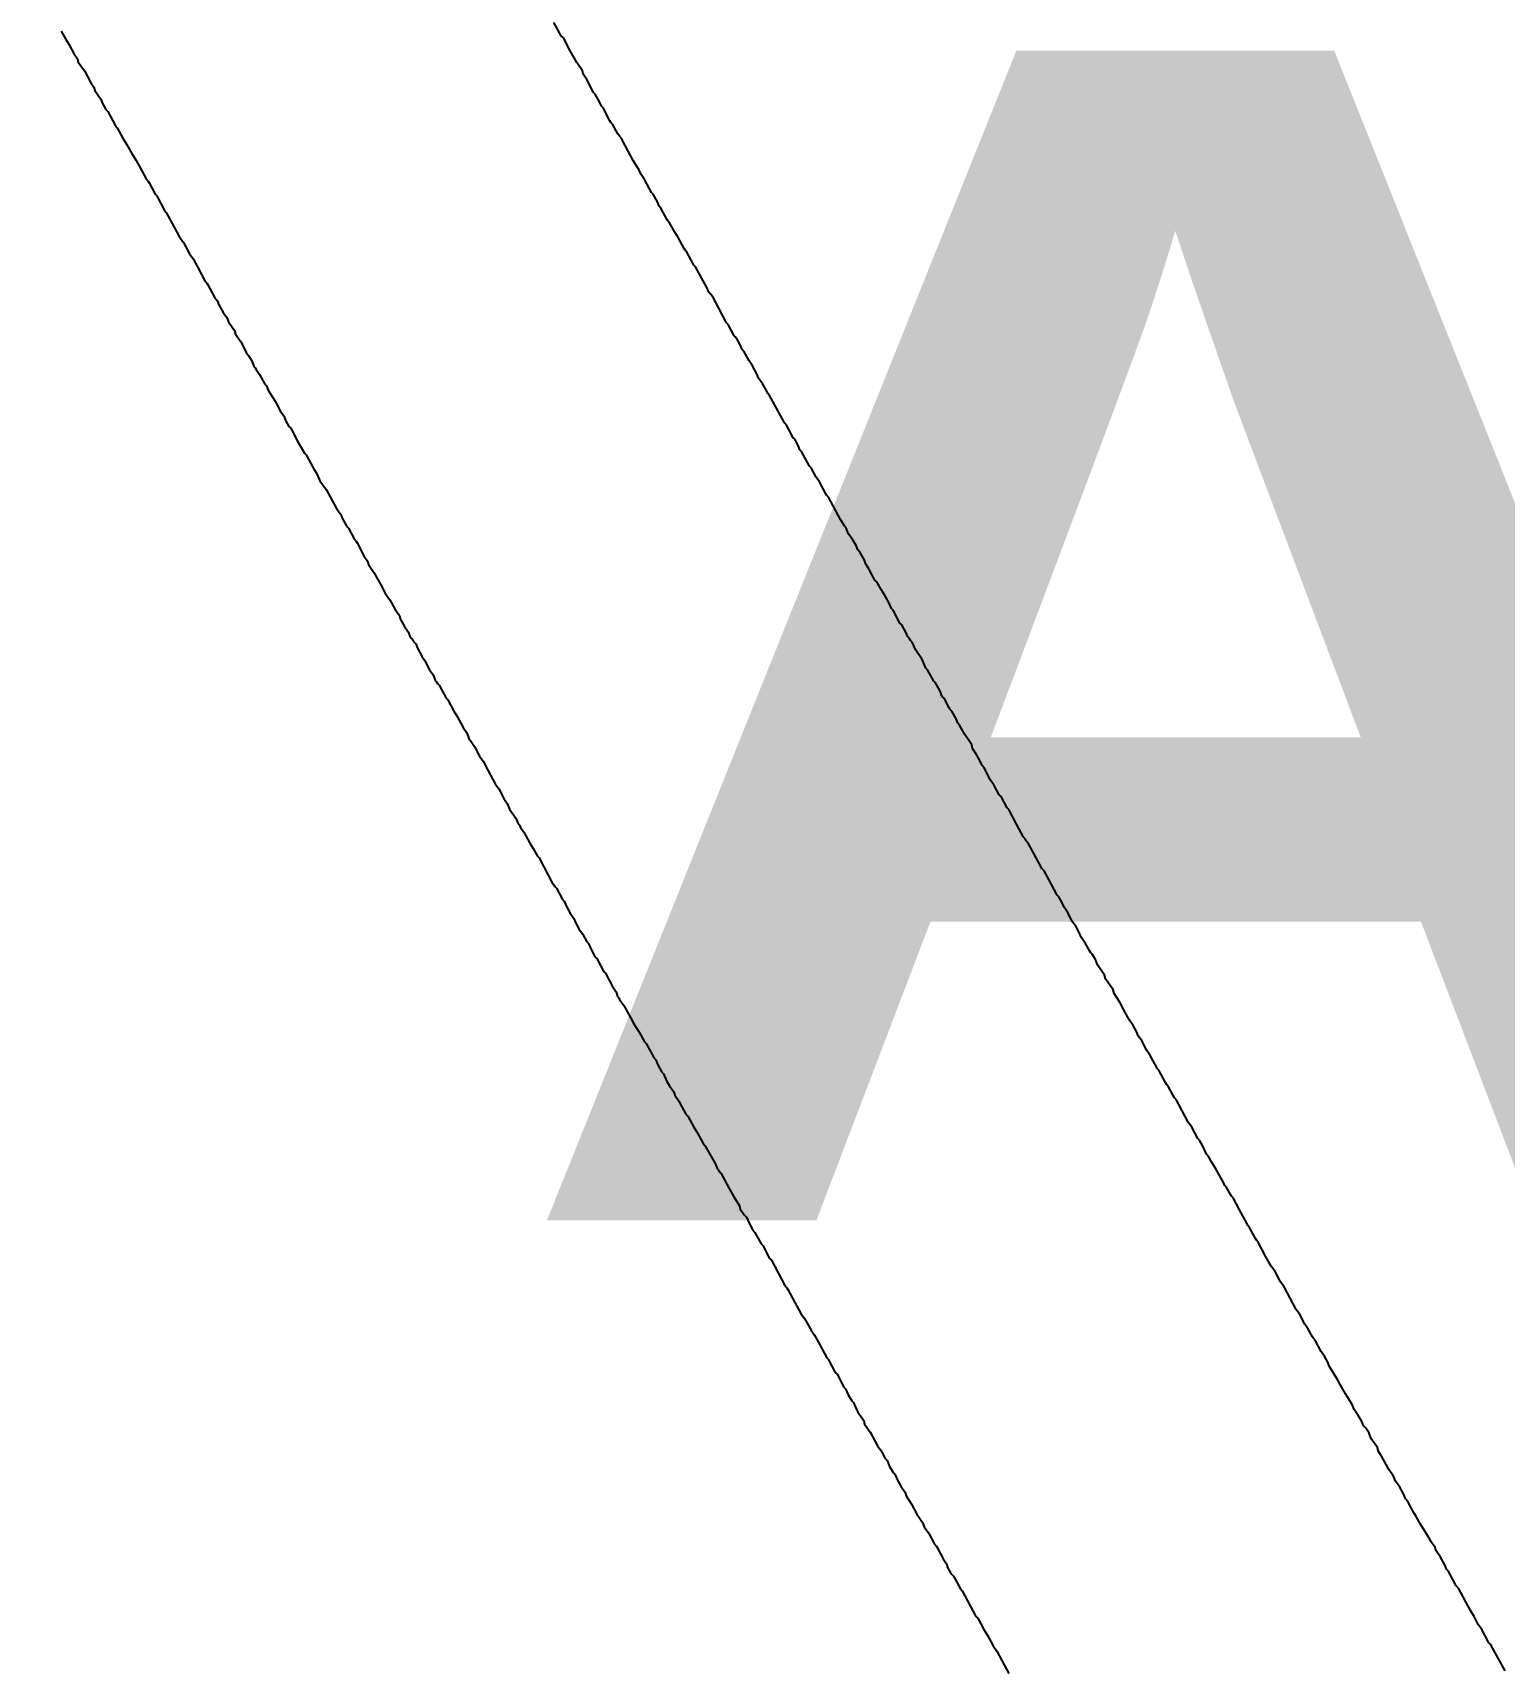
# Model space of a CAD drawing. Header units: inches. Extents: x -4 to 182, y -4 to 85.
# Drawn here: x 44.172 to 46.089, y 33.774 to 35.908 of the extents above; entities that cross this region are included whole.
import ezdxf

# ---------------------------------------------------------------- set-up
doc = ezdxf.new("R2010")
doc.units = ezdxf.units.IN
doc.layers.add('Bottom Overlay', color=54, linetype='Continuous')
doc.layers.add('Top Overlay', color=2, linetype='Continuous')
doc.styles.add('Arial Black_Bold', font='', dxfattribs={"height": 0.2})
doc.styles.get('Arial Black_Bold').set_extended_font_data('Arial Black', bold=True)

msp = doc.modelspace()

# ---------------------------------------------------------------- linework, layer by layer
at = {"layer": 'Bottom Overlay'}
for p, q in [((44.2087, 35.9104), (44.2144, 35.9002)), ((44.8587, 35.907), (44.8508, 35.9216)), ((44.8598, 35.9047), (44.8587, 35.907)), ((44.8632, 35.9014), (44.8598, 35.9047)), ((44.2144, 35.9002), (44.2189, 35.8935)), ((44.2189, 35.8935), (44.2256, 35.8811)), ((44.8722, 35.8845), (44.8632, 35.9014)), ((44.8806, 35.8693), (44.8722, 35.8845)), ((44.2256, 35.8811), (44.2301, 35.8744)), ((44.2301, 35.8744), (44.2312, 35.8699)), ((44.2312, 35.8699), (44.2391, 35.8586)), ((44.8879, 35.8586), (44.8806, 35.8693)), ((44.2391, 35.8586), (44.247, 35.844)), ((44.247, 35.844), (44.2515, 35.8373)), ((44.8891, 35.8541), (44.8879, 35.8586)), ((44.8936, 35.8474), (44.8891, 35.8541)), ((44.9025, 35.8305), (44.8936, 35.8474)), ((44.2515, 35.8373), (44.2526, 35.8328)), ((44.2526, 35.8328), (44.2605, 35.8215)), ((44.2605, 35.8215), (44.2627, 35.8159)), ((44.9048, 35.8283), (44.9025, 35.8305)), ((44.9104, 35.8182), (44.9048, 35.8283)), ((44.2627, 35.8159), (44.2672, 35.808)), ((44.2672, 35.808), (44.2695, 35.8058)), ((44.2695, 35.8058), (44.2796, 35.7867)), ((44.9127, 35.8125), (44.9104, 35.8182)), ((44.9149, 35.8103), (44.9127, 35.8125)), ((44.9239, 35.7934), (44.9149, 35.8103)), ((44.2796, 35.7867), (44.2818, 35.7844)), ((44.2818, 35.7844), (44.2897, 35.7698)), ((44.925, 35.7912), (44.9239, 35.7934)), ((44.9273, 35.7889), (44.925, 35.7912)), ((44.934, 35.7766), (44.9273, 35.7889)), ((44.9397, 35.7687), (44.934, 35.7766)), ((44.2897, 35.7698), (44.2942, 35.7631)), ((44.2942, 35.7631), (44.301, 35.7507)), ((44.9475, 35.7541), (44.9397, 35.7687)), ((44.301, 35.7507), (44.3066, 35.7417)), ((44.3066, 35.7417), (44.3111, 35.7338)), ((44.3111, 35.7338), (44.3201, 35.717)), ((44.9543, 35.7417), (44.9475, 35.7541)), ((44.9621, 35.7293), (44.9543, 35.7417)), ((44.3201, 35.717), (44.3223, 35.7147)), ((44.3223, 35.7147), (44.3234, 35.7125)), ((44.3234, 35.7125), (44.3313, 35.6978)), ((44.9644, 35.7237), (44.9621, 35.7293)), ((44.9689, 35.717), (44.9644, 35.7237)), ((44.9779, 35.7001), (44.9689, 35.717)), ((44.3313, 35.6978), (44.3336, 35.6956)), ((44.3336, 35.6956), (44.3347, 35.6933)), ((44.3347, 35.6933), (44.3437, 35.6765)), ((44.9801, 35.6978), (44.9779, 35.7001)), ((44.9858, 35.6877), (44.9801, 35.6978)), ((44.3437, 35.6765), (44.3459, 35.6742)), ((44.3459, 35.6742), (44.3561, 35.6551)), ((44.988, 35.6821), (44.9858, 35.6877)), ((44.9903, 35.6798), (44.988, 35.6821)), ((44.9981, 35.6652), (44.9903, 35.6798)), ((44.3561, 35.6551), (44.3628, 35.6427)), ((44.9993, 35.663), (44.9981, 35.6652)), ((45.0015, 35.6607), (44.9993, 35.663)), ((45.0083, 35.6484), (45.0015, 35.6607)), ((45.0127, 35.6416), (45.0083, 35.6484)), ((44.3628, 35.6427), (44.3684, 35.6349)), ((44.3684, 35.6349), (44.3763, 35.6203)), ((45.0206, 35.627), (45.0127, 35.6416)), ((45.0217, 35.6248), (45.0206, 35.627)), ((44.3763, 35.6203), (44.3808, 35.6135)), ((44.3808, 35.6135), (44.3864, 35.6034)), ((45.024, 35.6225), (45.0217, 35.6248)), ((45.0319, 35.6079), (45.024, 35.6225)), ((45.033, 35.6056), (45.0319, 35.6079)), ((45.0352, 35.6034), (45.033, 35.6056)), ((44.3864, 35.6034), (44.3965, 35.5843)), ((44.3965, 35.5843), (44.3988, 35.582)), ((45.0431, 35.5888), (45.0352, 35.6034)), ((45.0499, 35.5764), (45.0431, 35.5888)), ((44.3988, 35.582), (44.3999, 35.5798)), ((44.3999, 35.5798), (44.4089, 35.5629)), ((44.4089, 35.5629), (44.4123, 35.5595)), ((45.0527, 35.5702), (45.0499, 35.5764)), ((45.0577, 35.564), (45.0527, 35.5702)), ((45.0656, 35.5494), (45.0577, 35.564)), ((44.4123, 35.5595), (44.4145, 35.5539)), ((44.4145, 35.5539), (44.4201, 35.5438)), ((44.4201, 35.5438), (44.4246, 35.537)), ((45.0757, 35.5303), (45.0656, 35.5494)), ((44.4246, 35.537), (44.4269, 35.5314)), ((44.4269, 35.5314), (44.4348, 35.5202)), ((44.4348, 35.5202), (44.4359, 35.5157)), ((45.078, 35.528), (45.0757, 35.5303)), ((45.0858, 35.5134), (45.078, 35.528)), ((44.4359, 35.5157), (44.4432, 35.505)), ((44.4432, 35.505), (44.4499, 35.4915)), ((45.0881, 35.5112), (45.0858, 35.5134)), ((45.0926, 35.5033), (45.0881, 35.5112)), ((45.096, 35.4954), (45.0926, 35.5033)), ((44.4499, 35.4915), (44.4528, 35.4876)), ((44.4528, 35.4876), (44.4573, 35.4808)), ((44.4573, 35.4808), (44.4601, 35.4735)), ((45.0982, 35.4932), (45.096, 35.4954)), ((45.105, 35.4808), (45.0982, 35.4932)), ((45.1095, 35.4741), (45.105, 35.4808)), ((44.4601, 35.4735), (44.4618, 35.4718)), ((44.4618, 35.4718), (44.4629, 35.4696)), ((44.4629, 35.4696), (44.4674, 35.4628)), ((44.4674, 35.4628), (44.4741, 35.4505)), ((45.1151, 35.4639), (45.1095, 35.4741)), ((45.1173, 35.4583), (45.1151, 35.4639)), ((45.1229, 35.4505), (45.1173, 35.4583)), ((44.4741, 35.4505), (44.4764, 35.4482)), ((44.4764, 35.4482), (44.4786, 35.4426)), ((44.4786, 35.4426), (44.4797, 35.4403)), ((44.4797, 35.4403), (44.4876, 35.428)), ((45.1286, 35.4403), (45.1229, 35.4505)), ((45.1297, 35.4381), (45.1286, 35.4403)), ((45.1319, 35.4358), (45.1297, 35.4381)), ((45.1409, 35.419), (45.1319, 35.4358)), ((44.4876, 35.428), (44.4944, 35.4156)), ((44.4944, 35.4156), (44.4989, 35.4089)), ((45.1511, 35.3999), (45.1409, 35.419)), ((44.4989, 35.4089), (44.5011, 35.4032)), ((44.5011, 35.4032), (44.5056, 35.3954)), ((44.5056, 35.3954), (44.5079, 35.3931)), ((44.5079, 35.3931), (44.5169, 35.3762)), ((45.1533, 35.3976), (45.1511, 35.3999)), ((45.1612, 35.383), (45.1533, 35.3976)), ((44.5169, 35.3762), (44.5258, 35.3605)), ((45.1623, 35.3807), (45.1612, 35.383)), ((45.1646, 35.3785), (45.1623, 35.3807)), ((45.1691, 35.3706), (45.1646, 35.3785)), ((45.1713, 35.365), (45.1691, 35.3706)), ((44.5258, 35.3605), (44.5281, 35.3583)), ((44.5281, 35.3583), (44.5371, 35.3414)), ((45.1735, 35.3627), (45.1713, 35.365)), ((45.1837, 35.3436), (45.1735, 35.3627)), ((44.5371, 35.3414), (44.5416, 35.3346)), ((44.5416, 35.3346), (44.545, 35.3268)), ((45.1859, 35.3414), (45.1837, 35.3436)), ((45.1927, 35.329), (45.1859, 35.3414)), ((45.1972, 35.3223), (45.1927, 35.329)), ((44.545, 35.3268), (44.5461, 35.3245)), ((44.5461, 35.3245), (44.554, 35.3133)), ((44.554, 35.3133), (44.5675, 35.2885)), ((45.205, 35.3076), (45.1972, 35.3223)), ((45.2062, 35.3054), (45.205, 35.3076)), ((44.5675, 35.2885), (44.5731, 35.2807)), ((45.2084, 35.3032), (45.2062, 35.3054)), ((45.2242, 35.2739), (45.2084, 35.3032)), ((44.5731, 35.2807), (44.5753, 35.275)), ((44.5753, 35.275), (44.5809, 35.2649)), ((44.5809, 35.2649), (44.5832, 35.2627)), ((45.2286, 35.2672), (45.2242, 35.2739)), ((45.2298, 35.2649), (45.2286, 35.2672)), ((45.2315, 35.2632), (45.2298, 35.2649)), ((44.5832, 35.2627), (44.5911, 35.248)), ((44.5911, 35.248), (44.5933, 35.2458)), ((44.5933, 35.2458), (44.5944, 35.2436)), ((44.5944, 35.2436), (44.6034, 35.2267)), ((45.2343, 35.2559), (45.2315, 35.2632)), ((45.2399, 35.248), (45.2343, 35.2559)), ((45.2444, 35.2402), (45.2399, 35.248)), ((44.6034, 35.2267), (44.6079, 35.2199)), ((45.2466, 35.2346), (45.2444, 35.2402)), ((45.25, 35.2312), (45.2466, 35.2346)), ((45.2556, 35.2211), (45.25, 35.2312)), ((45.2568, 35.2166), (45.2556, 35.2211)), ((44.6079, 35.2199), (44.6091, 35.2154)), ((44.6091, 35.2154), (44.6164, 35.2048)), ((44.6164, 35.2048), (44.6248, 35.1896)), ((45.2613, 35.2098), (45.2568, 35.2166)), ((45.2691, 35.1952), (45.2613, 35.2098)), ((44.6248, 35.1896), (44.6316, 35.1772)), ((45.2714, 35.193), (45.2691, 35.1952)), ((45.277, 35.1828), (45.2714, 35.193)), ((45.2815, 35.1761), (45.277, 35.1828)), ((44.6316, 35.1772), (44.6372, 35.1693)), ((44.6372, 35.1693), (44.6439, 35.157)), ((44.6439, 35.157), (44.6495, 35.1491)), ((45.2871, 35.166), (45.2815, 35.1761)), ((45.2905, 35.1581), (45.2871, 35.166)), ((45.2927, 35.1558), (45.2905, 35.1581)), ((44.6495, 35.1491), (44.6507, 35.1446)), ((44.6507, 35.1446), (44.6563, 35.1345)), ((45.3017, 35.139), (45.2927, 35.1558)), ((45.304, 35.1367), (45.3017, 35.139)), ((45.3096, 35.1266), (45.304, 35.1367)), ((44.6563, 35.1345), (44.6608, 35.1277)), ((44.6608, 35.1277), (44.663, 35.1221)), ((44.663, 35.1221), (44.6642, 35.1199)), ((44.6642, 35.1199), (44.6664, 35.1176)), ((44.6664, 35.1176), (44.6675, 35.1154)), ((44.6675, 35.1154), (44.6709, 35.112)), ((45.3119, 35.121), (45.3096, 35.1266)), ((45.3141, 35.1187), (45.3119, 35.121)), ((45.3152, 35.1165), (45.3141, 35.1187)), ((45.3175, 35.1142), (45.3152, 35.1165)), ((45.3225, 35.1036), (45.3175, 35.1142)), ((44.6709, 35.112), (44.6732, 35.1064)), ((44.6732, 35.1064), (44.6788, 35.0962)), ((44.6788, 35.0962), (44.6822, 35.0906)), ((45.3299, 35.0929), (45.3225, 35.1036)), ((45.331, 35.0906), (45.3299, 35.0929)), ((44.6822, 35.0906), (44.6889, 35.0783)), ((44.6889, 35.0783), (44.6934, 35.0715)), ((44.6934, 35.0715), (44.6962, 35.0642)), ((45.3355, 35.0805), (45.331, 35.0906)), ((45.3377, 35.0783), (45.3355, 35.0805)), ((45.3456, 35.0636), (45.3377, 35.0783)), ((44.6962, 35.0642), (44.6979, 35.0625)), ((44.6979, 35.0625), (44.699, 35.0603)), ((44.699, 35.0603), (44.7013, 35.058)), ((44.7013, 35.058), (44.7103, 35.0411)), ((45.3478, 35.0614), (45.3456, 35.0636)), ((45.3535, 35.0513), (45.3478, 35.0614)), ((45.3568, 35.0434), (45.3535, 35.0513)), ((44.7103, 35.0411), (44.7125, 35.0389)), ((44.7125, 35.0389), (44.7204, 35.0243)), ((45.3591, 35.0411), (45.3568, 35.0434)), ((45.3658, 35.0288), (45.3591, 35.0411)), ((45.367, 35.0265), (45.3658, 35.0288)), ((44.7204, 35.0243), (44.7249, 35.0175)), ((44.7249, 35.0175), (44.7328, 35.0029)), ((45.3692, 35.0243), (45.367, 35.0265)), ((45.3748, 35.0142), (45.3692, 35.0243)), ((45.3771, 35.0085), (45.3748, 35.0142)), ((45.3793, 35.0063), (45.3771, 35.0085)), ((44.7328, 35.0029), (44.7373, 34.9962)), ((44.7373, 34.9962), (44.7401, 34.9889)), ((44.7401, 34.9889), (44.7429, 34.9849)), ((45.3861, 34.9939), (45.3793, 35.0063)), ((45.3951, 34.9804), (45.3861, 34.9939)), ((44.7429, 34.9849), (44.7474, 34.9782)), ((44.7474, 34.9782), (44.7541, 34.9658)), ((44.7541, 34.9658), (44.7586, 34.9591)), ((45.3962, 34.9759), (45.3951, 34.9804)), ((45.4018, 34.9669), (45.3962, 34.9759)), ((45.4063, 34.9591), (45.4018, 34.9669)), ((44.7586, 34.9591), (44.7654, 34.9467)), ((44.7654, 34.9467), (44.7744, 34.9298)), ((45.4086, 34.9534), (45.4063, 34.9591)), ((45.4108, 34.9512), (45.4086, 34.9534)), ((45.4198, 34.9343), (45.4108, 34.9512)), ((44.7744, 34.9298), (44.7789, 34.9231)), ((44.7789, 34.9231), (44.7856, 34.9107)), ((45.4243, 34.9276), (45.4198, 34.9343)), ((45.4311, 34.9152), (45.4243, 34.9276)), ((44.7856, 34.9107), (44.7901, 34.904)), ((44.7901, 34.904), (44.7929, 34.8967)), ((45.4333, 34.913), (45.4311, 34.9152)), ((45.4412, 34.8983), (45.4333, 34.913)), ((44.7929, 34.8967), (44.8013, 34.8848)), ((44.8013, 34.8848), (44.8042, 34.8775)), ((45.4434, 34.8961), (45.4412, 34.8983)), ((45.4535, 34.877), (45.4434, 34.8961)), ((44.8042, 34.8775), (44.8058, 34.8758)), ((44.8058, 34.8758), (44.807, 34.8736)), ((44.807, 34.8736), (44.8115, 34.8669)), ((44.8115, 34.8669), (44.8193, 34.8522)), ((45.4625, 34.8601), (45.4535, 34.877)), ((45.4648, 34.8579), (45.4625, 34.8601)), ((44.8193, 34.8522), (44.8238, 34.8455)), ((44.8238, 34.8455), (44.8295, 34.8354)), ((45.4659, 34.8556), (45.4648, 34.8579)), ((45.4682, 34.8534), (45.4659, 34.8556)), ((45.476, 34.8387), (45.4682, 34.8534)), ((45.485, 34.8219), (45.476, 34.8387)), ((44.8295, 34.8354), (44.8317, 34.8331)), ((44.8317, 34.8331), (44.8486, 34.8005)), ((45.4862, 34.8196), (45.485, 34.8219)), ((45.4895, 34.8162), (45.4862, 34.8196)), ((45.4985, 34.7994), (45.4895, 34.8162)), ((44.8486, 34.8005), (44.8508, 34.7983)), ((44.8508, 34.7983), (44.8519, 34.796)), ((44.8519, 34.796), (44.8542, 34.7938)), ((45.5064, 34.7848), (45.4985, 34.7994)), ((44.8542, 34.7938), (44.8621, 34.7791)), ((44.8621, 34.7791), (44.8643, 34.7769)), ((44.8643, 34.7769), (44.8677, 34.769)), ((45.5086, 34.7825), (45.5064, 34.7848)), ((45.5131, 34.7746), (45.5086, 34.7825)), ((45.5154, 34.769), (45.5131, 34.7746)), ((44.8677, 34.769), (44.8722, 34.7612)), ((44.8722, 34.7612), (44.8767, 34.7544)), ((44.8767, 34.7544), (44.8789, 34.7488)), ((45.5199, 34.7623), (45.5154, 34.769)), ((45.5266, 34.7499), (45.5199, 34.7623)), ((44.8789, 34.7488), (44.8834, 34.7409)), ((44.8834, 34.7409), (44.8879, 34.7342)), ((44.8879, 34.7342), (44.8936, 34.724)), ((45.5311, 34.7432), (45.5266, 34.7499)), ((45.5356, 34.7353), (45.5311, 34.7432)), ((45.5379, 34.7297), (45.5356, 34.7353)), ((44.8936, 34.724), (44.8958, 34.7218)), ((44.8958, 34.7218), (44.8992, 34.7139)), ((44.8992, 34.7139), (44.9048, 34.7038)), ((45.5435, 34.7218), (45.5379, 34.7297)), ((45.5491, 34.7117), (45.5435, 34.7218)), ((45.5502, 34.7094), (45.5491, 34.7117)), ((45.5519, 34.7077), (45.5502, 34.7094)), ((44.9048, 34.7038), (44.907, 34.7016)), ((44.907, 34.7016), (44.9082, 34.6993)), ((44.9082, 34.6993), (44.916, 34.6847)), ((45.5564, 34.701), (45.5519, 34.7077)), ((45.5592, 34.6937), (45.5564, 34.701)), ((45.5682, 34.6802), (45.5592, 34.6937)), ((44.916, 34.6847), (44.9183, 34.6824)), ((44.9183, 34.6824), (44.9194, 34.6802)), ((44.9194, 34.6802), (44.9273, 34.6656)), ((45.5694, 34.6757), (45.5682, 34.6802)), ((45.5795, 34.6611), (45.5694, 34.6757)), ((44.9273, 34.6656), (44.9318, 34.6588)), ((44.9318, 34.6588), (44.9335, 34.6526)), ((44.9335, 34.6526), (44.9352, 34.651)), ((44.9352, 34.651), (44.9363, 34.6487)), ((44.9363, 34.6487), (44.9419, 34.6408)), ((45.5806, 34.6566), (45.5795, 34.6611)), ((45.5885, 34.6442), (45.5806, 34.6566)), ((44.9419, 34.6408), (44.9487, 34.6285)), ((44.9487, 34.6285), (44.9532, 34.6206)), ((45.5952, 34.6318), (45.5885, 34.6442)), ((45.6009, 34.6217), (45.5952, 34.6318)), ((44.9532, 34.6206), (44.9543, 34.6183)), ((44.9543, 34.6183), (44.9621, 34.606)), ((44.9621, 34.606), (44.9689, 34.5936)), ((45.6053, 34.615), (45.6009, 34.6217)), ((45.6098, 34.6071), (45.6053, 34.615)), ((45.6121, 34.6015), (45.6098, 34.6071)), ((44.9689, 34.5936), (44.9711, 34.5914)), ((44.9711, 34.5914), (44.9813, 34.5722)), ((45.6166, 34.5947), (45.6121, 34.6015)), ((45.6233, 34.5824), (45.6166, 34.5947)), ((45.6278, 34.5756), (45.6233, 34.5824)), ((44.9813, 34.5722), (44.9835, 34.57)), ((44.9835, 34.57), (44.9858, 34.5644)), ((44.9858, 34.5644), (44.9914, 34.5542)), ((45.6357, 34.561), (45.6278, 34.5756)), ((45.6368, 34.5587), (45.6357, 34.561)), ((44.9914, 34.5542), (44.9936, 34.552)), ((44.9936, 34.552), (44.9981, 34.5419)), ((44.9981, 34.5419), (45.0015, 34.5363)), ((45.6391, 34.5565), (45.6368, 34.5587)), ((45.6481, 34.5396), (45.6391, 34.5565)), ((45.6492, 34.5374), (45.6481, 34.5396)), ((45.0015, 34.5363), (45.0071, 34.5284)), ((45.0071, 34.5284), (45.0083, 34.5239)), ((45.0083, 34.5239), (45.0139, 34.516)), ((45.6515, 34.5351), (45.6492, 34.5374)), ((45.6582, 34.5228), (45.6515, 34.5351)), ((45.6593, 34.5205), (45.6582, 34.5228)), ((45.6616, 34.5183), (45.6593, 34.5205)), ((45.6773, 34.489), (45.6616, 34.5183)), ((45.0139, 34.516), (45.015, 34.5138)), ((45.015, 34.5138), (45.0229, 34.4991)), ((45.0229, 34.4991), (45.0251, 34.4969)), ((45.0251, 34.4969), (45.033, 34.4823)), ((45.033, 34.4823), (45.0375, 34.4755)), ((45.0375, 34.4755), (45.0454, 34.4609)), ((45.6818, 34.4823), (45.6773, 34.489)), ((45.6897, 34.4677), (45.6818, 34.4823)), ((45.0454, 34.4609), (45.0476, 34.4587)), ((45.0476, 34.4587), (45.0555, 34.444)), ((45.6919, 34.4654), (45.6897, 34.4677)), ((45.6964, 34.4575), (45.6919, 34.4654)), ((45.7009, 34.4474), (45.6964, 34.4575)), ((45.0555, 34.444), (45.0611, 34.4351)), ((45.0611, 34.4351), (45.0639, 34.4277)), ((45.7032, 34.4452), (45.7009, 34.4474)), ((45.7088, 34.4351), (45.7032, 34.4452)), ((45.7133, 34.4283), (45.7088, 34.4351)), ((45.0639, 34.4277), (45.0656, 34.4261)), ((45.0656, 34.4261), (45.0667, 34.4238)), ((45.0667, 34.4238), (45.069, 34.4216)), ((45.069, 34.4216), (45.0701, 34.4193)), ((45.0701, 34.4193), (45.0791, 34.4024)), ((45.7234, 34.4092), (45.7133, 34.4283)), ((45.0791, 34.4024), (45.0847, 34.3923)), ((45.0847, 34.3923), (45.0926, 34.38)), ((45.7245, 34.4069), (45.7234, 34.4092)), ((45.7268, 34.4047), (45.7245, 34.4069)), ((45.7324, 34.3946), (45.7268, 34.4047)), ((45.7335, 34.3923), (45.7324, 34.3946)), ((45.7358, 34.3901), (45.7335, 34.3923)), ((45.7437, 34.3755), (45.7358, 34.3901)), ((45.0926, 34.38), (45.0937, 34.3755)), ((45.0937, 34.3755), (45.0993, 34.3676)), ((45.0993, 34.3676), (45.1016, 34.3653)), ((45.7538, 34.3563), (45.7437, 34.3755)), ((45.1016, 34.3653), (45.105, 34.3575)), ((45.105, 34.3575), (45.1106, 34.3473)), ((45.1106, 34.3473), (45.1128, 34.3451)), ((45.7549, 34.3541), (45.7538, 34.3563)), ((45.7572, 34.3518), (45.7549, 34.3541)), ((45.765, 34.3372), (45.7572, 34.3518)), ((45.1128, 34.3451), (45.1207, 34.3305)), ((45.1207, 34.3305), (45.1229, 34.3282)), ((45.1229, 34.3282), (45.1319, 34.3114)), ((45.7661, 34.335), (45.765, 34.3372)), ((45.7684, 34.3327), (45.7661, 34.335)), ((45.7785, 34.3136), (45.7684, 34.3327)), ((45.1319, 34.3114), (45.1342, 34.3091)), ((45.1342, 34.3091), (45.1522, 34.2754)), ((45.7853, 34.3012), (45.7785, 34.3136)), ((45.7909, 34.2934), (45.7853, 34.3012)), ((45.7976, 34.281), (45.7909, 34.2934)), ((45.1522, 34.2754), (45.1544, 34.2731)), ((45.1544, 34.2731), (45.1556, 34.2709)), ((45.1556, 34.2709), (45.1646, 34.254)), ((45.8021, 34.2743), (45.7976, 34.281)), ((45.8179, 34.245), (45.8021, 34.2743)), ((45.1646, 34.254), (45.1724, 34.2394)), ((45.1724, 34.2394), (45.1775, 34.2332)), ((45.8224, 34.2383), (45.8179, 34.245)), ((45.1775, 34.2332), (45.1859, 34.218)), ((45.1859, 34.218), (45.1904, 34.2113)), ((45.8291, 34.2259), (45.8224, 34.2383)), ((45.8336, 34.2192), (45.8291, 34.2259)), ((45.8392, 34.209), (45.8336, 34.2192)), ((45.1904, 34.2113), (45.1972, 34.1989)), ((45.1972, 34.1989), (45.2062, 34.182)), ((45.8437, 34.2023), (45.8392, 34.209)), ((45.8505, 34.1899), (45.8437, 34.2023)), ((45.2062, 34.182), (45.2084, 34.1798)), ((45.2084, 34.1798), (45.2095, 34.1775)), ((45.2095, 34.1775), (45.2174, 34.1629)), ((45.855, 34.1832), (45.8505, 34.1899)), ((45.8595, 34.1753), (45.855, 34.1832)), ((45.8606, 34.1708), (45.8595, 34.1753)), ((45.2174, 34.1629), (45.2197, 34.1607)), ((45.2197, 34.1607), (45.2286, 34.1438)), ((45.8662, 34.1629), (45.8606, 34.1708)), ((45.8719, 34.1528), (45.8662, 34.1629)), ((45.2286, 34.1438), (45.2309, 34.1416)), ((45.2309, 34.1416), (45.2343, 34.1337)), ((45.2343, 34.1337), (45.2388, 34.1258)), ((45.8752, 34.1472), (45.8719, 34.1528)), ((45.882, 34.1348), (45.8752, 34.1472)), ((45.8865, 34.1281), (45.882, 34.1348)), ((45.2388, 34.1258), (45.241, 34.1236)), ((45.241, 34.1236), (45.2421, 34.1213)), ((45.2421, 34.1213), (45.2455, 34.1135)), ((45.2455, 34.1135), (45.2466, 34.1112)), ((45.2466, 34.1112), (45.2545, 34.1)), ((45.891, 34.1202), (45.8865, 34.1281)), ((45.8932, 34.1146), (45.891, 34.1202)), ((45.8988, 34.1067), (45.8932, 34.1146)), ((45.2545, 34.1), (45.2556, 34.0955)), ((45.2556, 34.0955), (45.2629, 34.0848)), ((45.9033, 34.0988), (45.8988, 34.1067)), ((45.9056, 34.0932), (45.9033, 34.0988)), ((45.9084, 34.0904), (45.9056, 34.0932)), ((45.9129, 34.0837), (45.9084, 34.0904)), ((45.2629, 34.0848), (45.2725, 34.0673)), ((45.9157, 34.0763), (45.9129, 34.0837)), ((45.9236, 34.0651), (45.9157, 34.0763)), ((45.2725, 34.0673), (45.277, 34.0606)), ((45.277, 34.0606), (45.2826, 34.0505)), ((45.2826, 34.0505), (45.2849, 34.0482)), ((45.2849, 34.0482), (45.2882, 34.0404)), ((45.9247, 34.0606), (45.9236, 34.0651)), ((45.9292, 34.0539), (45.9247, 34.0606)), ((45.9371, 34.0392), (45.9292, 34.0539)), ((45.2882, 34.0404), (45.2927, 34.0325)), ((45.2927, 34.0325), (45.295, 34.0302)), ((45.295, 34.0302), (45.2984, 34.0224)), ((45.9382, 34.037), (45.9371, 34.0392)), ((45.9438, 34.0291), (45.9382, 34.037)), ((45.9449, 34.0269), (45.9438, 34.0291)), ((45.9472, 34.0212), (45.9449, 34.0269)), ((45.2984, 34.0224), (45.3029, 34.0145)), ((45.3029, 34.0145), (45.3085, 34.0066)), ((45.3085, 34.0066), (45.3096, 34.0021)), ((45.9528, 34.0134), (45.9472, 34.0212)), ((45.9573, 34.0055), (45.9528, 34.0134)), ((45.9607, 33.9976), (45.9573, 34.0055)), ((45.3096, 34.0021), (45.3169, 33.9914)), ((45.3169, 33.9914), (45.3237, 33.978)), ((45.9629, 33.9954), (45.9607, 33.9976)), ((45.9674, 33.9875), (45.9629, 33.9954)), ((45.9697, 33.9819), (45.9674, 33.9875)), ((45.3237, 33.978), (45.3265, 33.974)), ((45.3265, 33.974), (45.331, 33.9673)), ((45.331, 33.9673), (45.3332, 33.9616)), ((45.3332, 33.9616), (45.3388, 33.9538)), ((45.9742, 33.9751), (45.9697, 33.9819)), ((45.9798, 33.965), (45.9742, 33.9751)), ((45.9877, 33.9526), (45.9798, 33.965)), ((45.3388, 33.9538), (45.3467, 33.9392)), ((45.9922, 33.9448), (45.9877, 33.9526)), ((45.9933, 33.9425), (45.9922, 33.9448)), ((45.9989, 33.9347), (45.9933, 33.9425)), ((45.3467, 33.9392), (45.349, 33.9369)), ((45.349, 33.9369), (45.3501, 33.9347)), ((45.3501, 33.9347), (45.358, 33.92)), ((45.358, 33.92), (45.3625, 33.9133)), ((46, 33.9302), (45.9989, 33.9347)), ((46.0057, 33.9223), (46, 33.9302)), ((46.0113, 33.9122), (46.0057, 33.9223)), ((45.3625, 33.9133), (45.3636, 33.9088)), ((45.3636, 33.9088), (45.3681, 33.9009)), ((45.3681, 33.9009), (45.3715, 33.8976)), ((45.3715, 33.8976), (45.3805, 33.8807)), ((46.0135, 33.9065), (46.0113, 33.9122)), ((46.0158, 33.9043), (46.0135, 33.9065)), ((46.0248, 33.8874), (46.0158, 33.9043)), ((45.3805, 33.8807), (45.3827, 33.8784)), ((45.3827, 33.8784), (45.4007, 33.8447)), ((46.0259, 33.8852), (46.0248, 33.8874)), ((46.0293, 33.8818), (46.0259, 33.8852)), ((46.045, 33.8526), (46.0293, 33.8818)), ((45.4007, 33.8447), (45.4029, 33.8425)), ((45.4029, 33.8425), (45.4108, 33.8278)), ((46.0495, 33.8447), (46.045, 33.8526)), ((46.0551, 33.8346), (46.0495, 33.8447)), ((46.0596, 33.8278), (46.0551, 33.8346)), ((45.4108, 33.8278), (45.4153, 33.8211)), ((45.4153, 33.8211), (45.4232, 33.8065)), ((46.0675, 33.8132), (46.0596, 33.8278)), ((46.0686, 33.811), (46.0675, 33.8132)), ((45.4232, 33.8065), (45.4277, 33.7997)), ((45.4277, 33.7997), (45.4344, 33.7874)), ((46.0709, 33.8087), (46.0686, 33.811)), ((46.0765, 33.7986), (46.0709, 33.8087)), ((46.081, 33.7907), (46.0765, 33.7986)), ((46.09, 33.7739), (46.081, 33.7907)), ((45.4344, 33.7874), (45.4434, 33.7705))]:
    msp.add_line(p, q, dxfattribs=at)

# ---------------------------------------------------------------- texts
at = {"layer": 'Top Overlay', "style": 'Arial Black_Bold'}
msp.add_text('AC1         AC2', height=1.524, dxfattribs=at).set_placement((33.8137, 34.3609))

doc.saveas('drawing.dxf')
